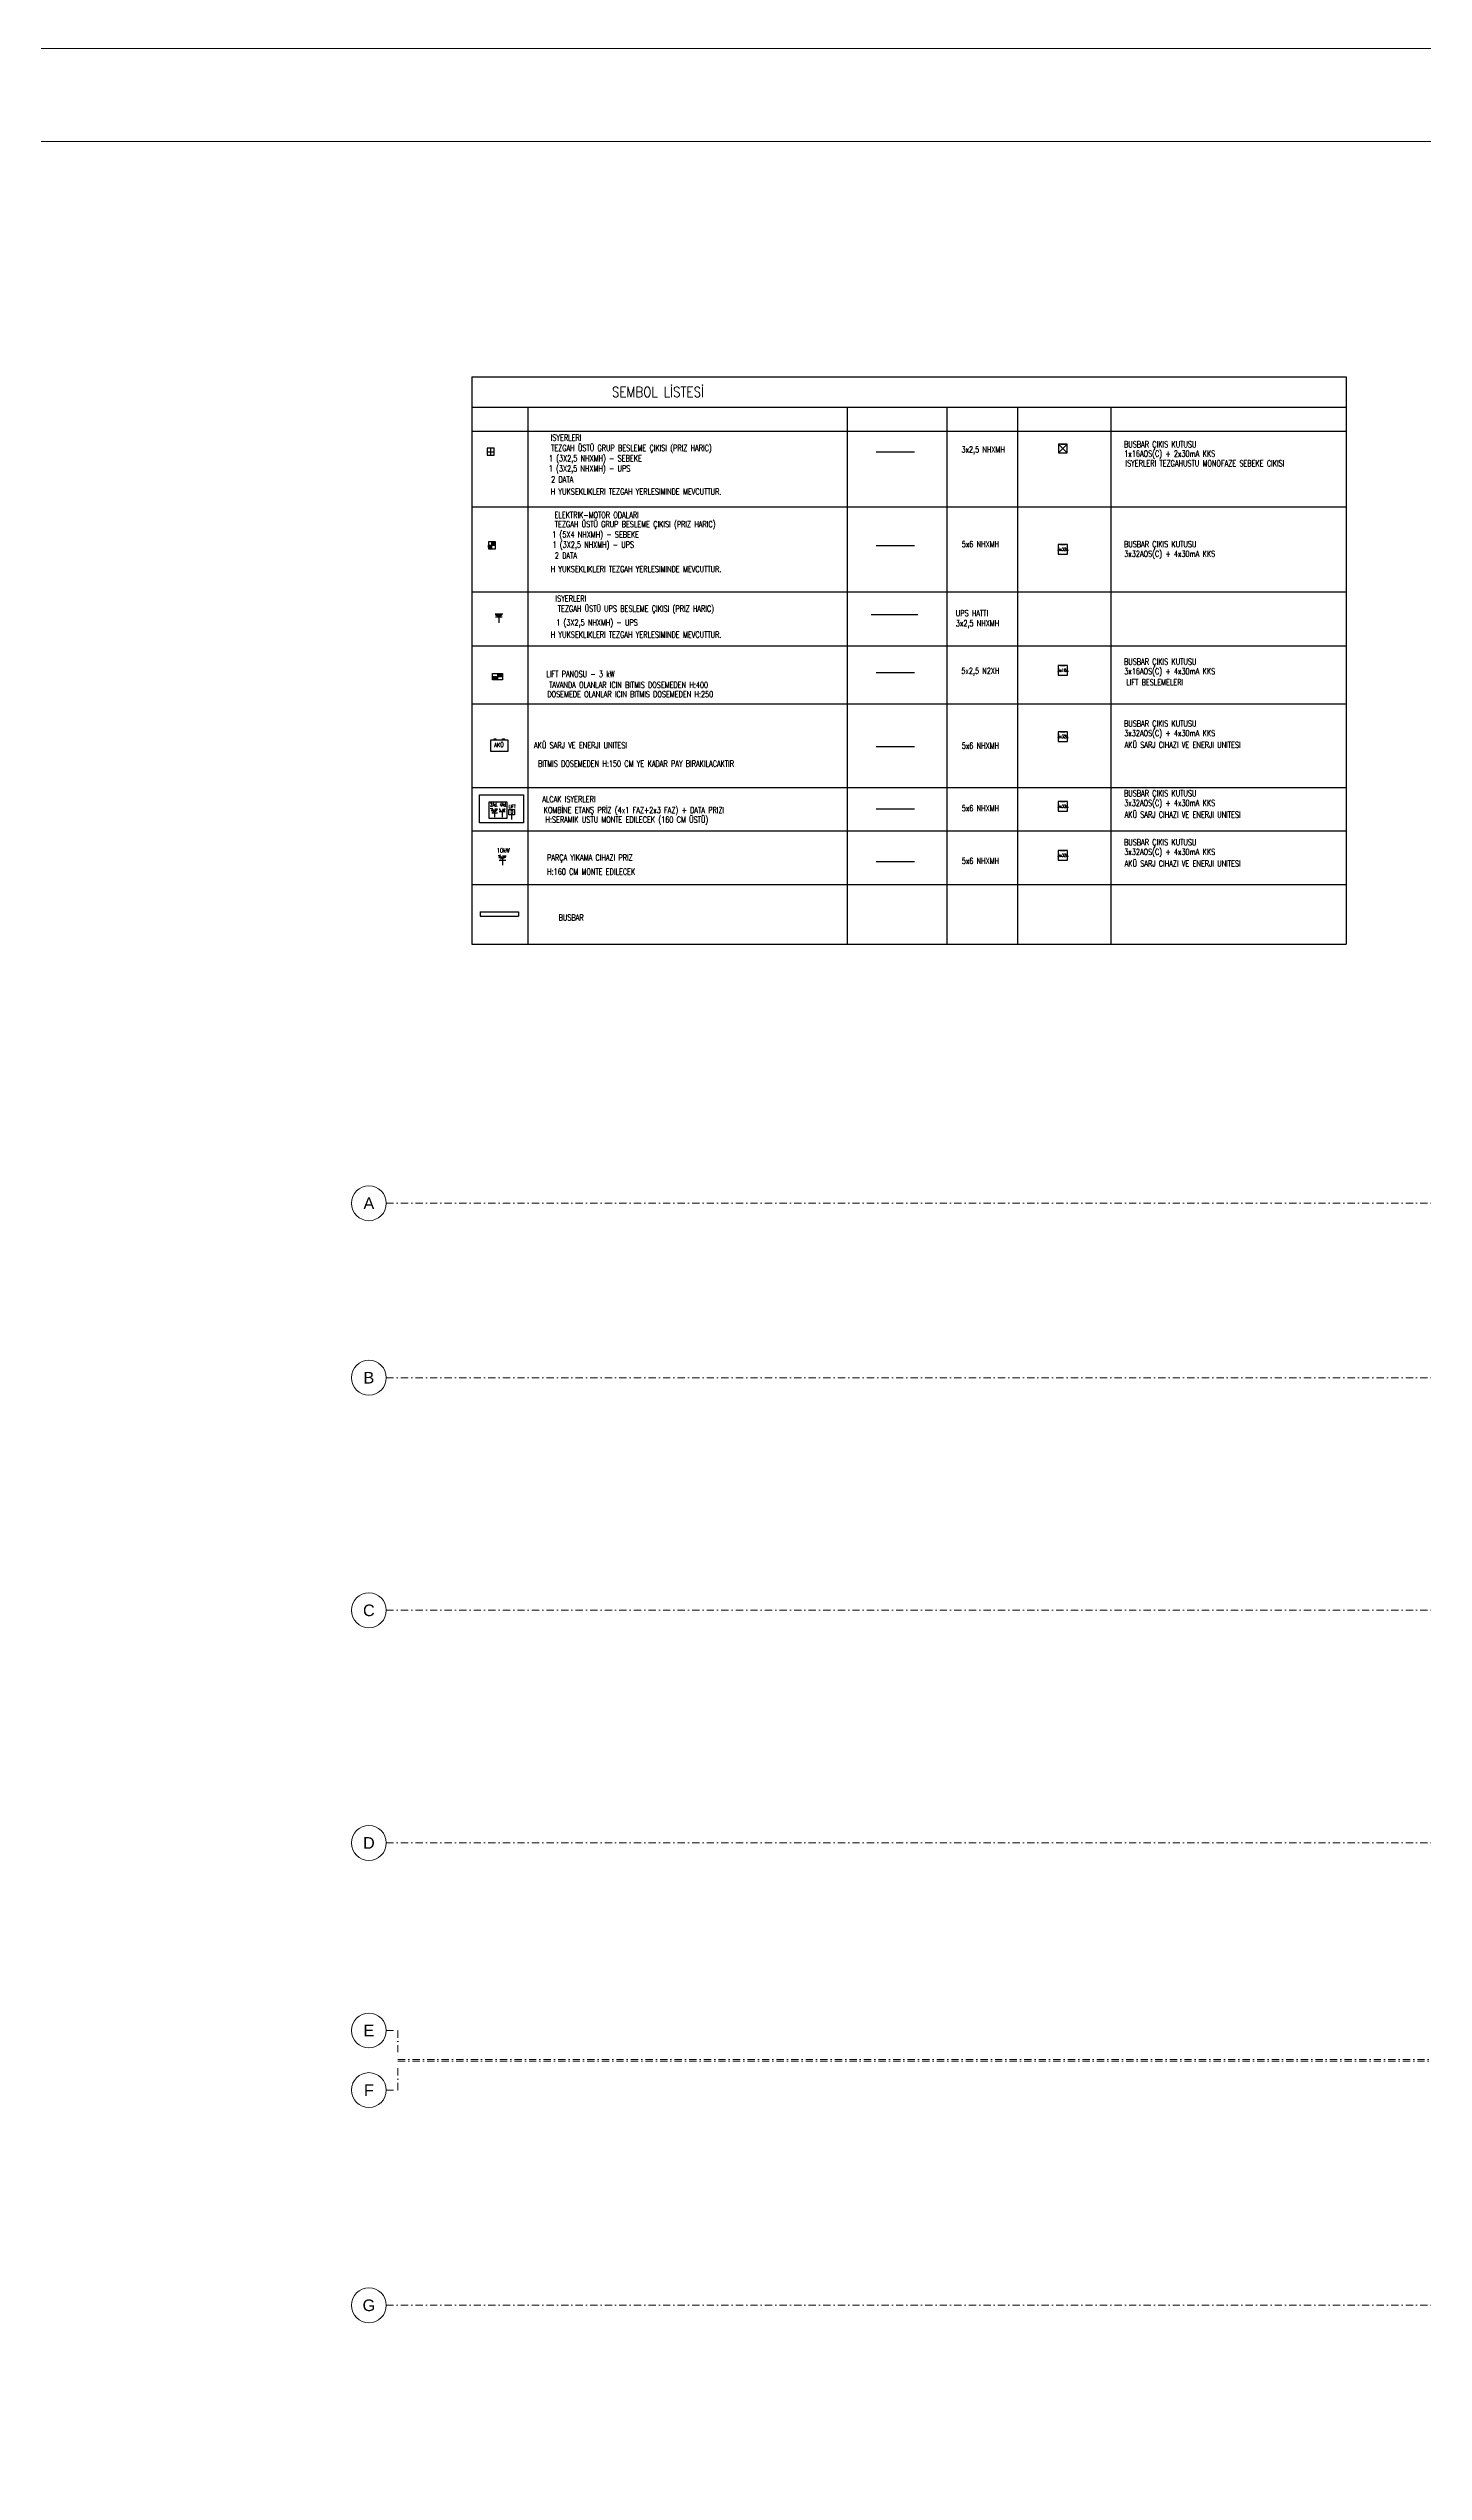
# Model space of a CAD drawing. Header units: metres. Extents: x -13194 to 152406, y -4219 to 19791.
# Drawn here: x 50890 to 55620, y 4268 to 12601 of the extents above; entities that cross this region are included whole.
import ezdxf
from ezdxf.enums import TextEntityAlignment as Align

# ---------------------------------------------------------------- set-up
doc = ezdxf.new("R2010")
doc.units = ezdxf.units.M
doc.header["$LTSCALE"] = 100
doc.header["$MEASUREMENT"] = 0
doc.linetypes.add('DASHDOT2', pattern=[0.5, 0.25, -0.125, 0, -0.125])
doc.layers.get('0').update_dxf_attribs({"color": 9, "lineweight": 9})
for name, color, linetype, lineweight in [('21', 9, 'Continuous', 9), ('24', 9, 'DASHDOT2', 9), ('40A', 9, 'Continuous', 9), ('E-BUSBAR', 7, 'Continuous', 30), ('E-DATA LIFT PRIZI', 7, 'Continuous', 30), ('E-DUVARA MONTE PRİZ KUTUSU', 7, 'Continuous', 30), ('E-EKİPMAN PANOSU', 7, 'Continuous', 30), ('E-KABLO', 7, 'Continuous', 30), ('E-KOMBİNE ETANŞ PRİZ (2x1 FAZ+4x3 FAZ)', 7, 'Continuous', 30), ('E-LINYE', 7, 'Continuous', 30), ('E-TRİFAZE ETANŞ PRİZ', 7, 'Continuous', 30), ('E-UPS PRİZ', 7, 'Continuous', 30), ('E-YAZI', 7, 'Continuous', 30)]:
    doc.layers.add(name, color=color, linetype=linetype, lineweight=lineweight)
doc.styles.add('Arial', font='arial.ttf', dxfattribs={"height": 2.5})
doc.styles.add('E-YAZI', font='txttw.shx')

# ---------------------------------------------------------------- blocks, each defined once
blk = doc.blocks.new('0_aks')
at = {"linetype": 'Continuous'}
blk.add_circle((0, 0), 3, dxfattribs=at)
at = {"style": 'Arial'}
blk.add_attdef('AKS', text='', height=2, dxfattribs=at).set_placement((0, 0), align=Align.MIDDLE_CENTER)
blk = doc.blocks.new('p-akslar_yeni')
at = {"layer": '24'}
for points in [[(2312, 55), (6415, 55)], [(2312, -545), (6415, -545)], [(2312, -1345), (6415, -1345)], [(2312, -2145), (6415, -2145)], [(2312, -2790), (2352, -2790), (2352, -2890), (6415, -2890)], [(2312, -2995), (2352, -2995), (2352, -2895), (6415, -2895)], [(2312, -3735), (6415, -3735)]]:
    blk.add_lwpolyline(points, dxfattribs=at)
at = {"layer": '21', "xscale": 20, "yscale": 20, "zscale": 20}
for p, values in [((2252, 55), {'AKS': 'A'}), ((2252, -545), {'AKS': 'B'}), ((2252, -1345), {'AKS': 'C'}), ((2252, -2145), {'AKS': 'D'}), ((2252, -2790), {'AKS': 'E'}), ((2252, -2995), {'AKS': 'F'}), ((2252, -3735), {'AKS': 'G'})]:
    blk.add_blockref('0_aks', p, dxfattribs=at).add_auto_attribs(values)
blk = doc.blocks.new('BUSBAR ÇIKIŞ')
at = {"layer": 'E-BUSBAR'}
for p, q in [((-15, 30), (15, 0)), ((-15, 0), (15, 30))]:
    blk.add_line(p, q, dxfattribs=at)
at = {"layer": 'E-BUSBAR', "color": 5}
blk.add_line((-7.5, 30), (7.5, 30), dxfattribs=at)
blk.add_line((-7.5, 30), (7.5, 30), dxfattribs=at)
blk.add_lwpolyline([(-15, 0), (15, 0), (15, 30), (-15, 30)], close=True, dxfattribs=at)
blk = doc.blocks.new('100_UPS PRİZ')
at = {"layer": 'E-UPS PRİZ', "color": 4}
for p, q in [((-1.22, 2.14), (1.28, 2.14)), ((0, 2.4), (0, 0))]:
    blk.add_line(p, q, dxfattribs=at)
at = {"layer": 'E-UPS PRİZ', "color": 4, "const_width": 1.2}
blk.add_lwpolyline([(-0.6, 3.58, 0.97398), (0.6, 3.58, 0.97398)], format="xyb", dxfattribs=at)
at = {"layer": 'E-UPS PRİZ', "color": 4}
blk.add_arc((0, 3.6), 1.2, 180.75513, 0.75513, dxfattribs=at)
blk = doc.blocks.new('E-1 TRIFAZE +1 MONOFAZE UPS+2 DATA')
at = {"layer": 'E-DUVARA MONTE PRİZ KUTUSU'}
h = blk.add_hatch(dxfattribs=at)
h.set_pattern_fill('ANSI31', color=30)
h.set_pattern_definition([(45, (-80359.58956, -61869.2512), (-0.08838834765, 0.08838834765), [])])
h.paths.add_polyline_path([(122, 0), (122, 122), (0, 122), (0, 0)])
h.paths.add_polyline_path([(0, -122), (0, 0), (-122, 0), (-122, -122)])
at = {"layer": 'E-DUVARA MONTE PRİZ KUTUSU', "color": 30}
for p, q in [((-122, 0), (122, 0)), ((0, -122), (0, 122))]:
    blk.add_line(p, q, dxfattribs=at)
blk.add_lwpolyline([(122, 122), (-122, 122), (-122, -122), (122, -122)], close=True, dxfattribs=at)
blk = doc.blocks.new('E-3X16A BUSBAR CIKIS KUTUSU')
at = {"layer": 'E-BUSBAR', "color": 30}
blk.add_line((-83, 162), (82, 162), dxfattribs=at)
blk.add_line((-83, 162), (82, 162), dxfattribs=at)
at = {"layer": 'E-BUSBAR', "color": 6}
blk.add_lwpolyline([(-166, -168), (164, -168), (164, 162), (-166, 162)], close=True, dxfattribs=at)
at = {"layer": 'E-BUSBAR', "color": 6, "style": 'E-YAZI', "width": 0.7}
blk.add_text('3x16A', height=105, dxfattribs=at).set_placement((0, 0), align=Align.MIDDLE)
blk = doc.blocks.new('E-3X32A BUSBAR CIKIS KUTUSU')
at = {"layer": 'E-BUSBAR', "color": 2}
blk.add_line((-83, 162), (82, 162), dxfattribs=at)
blk.add_line((-83, 162), (82, 162), dxfattribs=at)
blk.add_lwpolyline([(-166, -168), (164, -168), (164, 162), (-166, 162)], close=True, dxfattribs=at)
at = {"layer": 'E-BUSBAR', "color": 2, "style": 'E-YAZI', "width": 0.7}
blk.add_text('3x32A', height=105, dxfattribs=at).set_placement((0, 0), align=Align.MIDDLE)
blk = doc.blocks.new('10_DUVARA MONTE PRİZ KUTUSU')
at = {"layer": 'E-DUVARA MONTE PRİZ KUTUSU', "color": 4}
for p, q in [((24, 0), (-24, 0)), ((0, 24), (0, -24))]:
    blk.add_line(p, q, dxfattribs=at)
blk.add_lwpolyline([(-24, -24), (24, -24), (24, 24), (-24, 24)], close=True, dxfattribs=at)
blk = doc.blocks.new('100_EKİPMAN PANOSU')
at = {"layer": 'E-EKİPMAN PANOSU', "color": 4}
for p, q in [((-3.1, 3.9), (3.1, 3.9)), ((-3.1, 0), (-3.1, 3.9)), ((-3.1, 2), (3.1, 2)), ((3.1, 0), (-3.1, 0)), ((0, 3.9), (0, 0)), ((3.1, 3.9), (3.1, 0))]:
    blk.add_line(p, q, dxfattribs=at)
for points in [[(-3.1, 2), (0, 2), (-3.1, 0), (0, 0)], [(0, 3.9), (3.1, 3.9), (0, 2), (3.1, 2)]]:
    blk.add_solid(points, dxfattribs=at)
blk = doc.blocks.new('E-AKU SARJ VE ENERJI UNITESI')
at = {"layer": 'E-KOMBİNE ETANŞ PRİZ (2x1 FAZ+4x3 FAZ)', "color": 2}
for points in [[(-290, 399), (290, 399), (290, 0), (-290, 0)], [(-186, 434), (-122, 434), (-122, 399), (-186, 399)], [(108, 434), (172, 434), (172, 399), (108, 399)]]:
    blk.add_lwpolyline(points, close=True, dxfattribs=at)
at = {"layer": 'E-KOMBİNE ETANŞ PRİZ (2x1 FAZ+4x3 FAZ)', "color": 2, "style": 'E-YAZI', "width": 0.7}
blk.add_text('AKÜ', height=147, dxfattribs=at).set_placement((-16, 243), align=Align.MIDDLE)
blk = doc.blocks.new('100_TRİFAZE ETANŞ PRİZ')
at = {"layer": 'E-TRİFAZE ETANŞ PRİZ', "color": 4}
for p, q in [((1.22, 1.86), (-1.29, 1.86)), ((0, 2.54), (0, 0))]:
    blk.add_line(p, q, dxfattribs=at)
at = {"layer": 'E-TRİFAZE ETANŞ PRİZ', "color": 3}
for p, q in [((0.21, 3.17), (0.72, 2.16)), ((0.54, 3.34), (1.39, 2.67)), ((0.64, 3.76), (1.7, 3.6))]:
    blk.add_line(p, q, dxfattribs=at)
at = {"layer": 'E-TRİFAZE ETANŞ PRİZ', "color": 4, "const_width": 1.2}
blk.add_lwpolyline([(0, 3.14, -0.414214), (-0.61, 3.73)], format="xyb", dxfattribs=at)
at = {"layer": 'E-TRİFAZE ETANŞ PRİZ', "color": 4}
blk.add_arc((-0.01, 3.74), 1.2, 180.75513, 0.75513, dxfattribs=at)
blk = doc.blocks.new('E-KOMBİNE ETANŞ PRİZ (2x1 FAZ+4x3 FAZ)')
at = {"layer": 'E-KOMBİNE ETANŞ PRİZ (2x1 FAZ+4x3 FAZ)', "color": 3}
for p, q in [((-34, 70), (-54, 67)), ((-32, 64), (-47, 52)), ((-28, 60), (-36, 43))]:
    blk.add_line(p, q, dxfattribs=at)
at = {"layer": 'E-KOMBİNE ETANŞ PRİZ (2x1 FAZ+4x3 FAZ)', "color": 4}
for p, q in [((-42, 40), (-2, 40)), ((-23, 51), (-23, 10)), ((49, 46), (9, 46)), ((29, 50), (29, 10))]:
    blk.add_line(p, q, dxfattribs=at)
at = {"layer": 'E-KOMBİNE ETANŞ PRİZ (2x1 FAZ+4x3 FAZ)', "color": 3}
blk.add_lwpolyline([(-61, 116), (61, 116), (61, 0), (-61, 0)], close=True, dxfattribs=at)
at = {"layer": 'E-KOMBİNE ETANŞ PRİZ (2x1 FAZ+4x3 FAZ)', "color": 4, "const_width": 19.2}
for points in [[(-23, 60, 0.414214), (-13, 70)], [(29, 60, 0.414214), (39, 69)]]:
    blk.add_lwpolyline(points, format="xyb", dxfattribs=at)
at = {"layer": 'E-KOMBİNE ETANŞ PRİZ (2x1 FAZ+4x3 FAZ)', "color": 4}
for centre in [(-23, 70), (29, 70)]:
    blk.add_arc(centre, 19.2, 179.2449, 359.2449, dxfattribs=at)
at = {"layer": 'E-KOMBİNE ETANŞ PRİZ (2x1 FAZ+4x3 FAZ)', "color": 1, "style": 'E-YAZI', "width": 0.6}
for s, p in [('2Ad.', (-53, 84)), ('4Ad.', (12, 84))]:
    blk.add_text(s, height=24, dxfattribs=at).set_placement(p)
blk = doc.blocks.new('E-DATA LIFT PRIZI')
at = {"layer": 'E-DATA LIFT PRIZI', "color": 2}
blk.add_line((0, 0), (0, 42), dxfattribs=at)
blk.add_lwpolyline([(-25, 90), (25, 90), (25, 42), (-25, 42)], close=True, dxfattribs=at)
at = {"layer": 'E-DATA LIFT PRIZI', "color": 2, "style": 'E-YAZI', "width": 0.7}
blk.add_text('LIFT', height=30, dxfattribs=at).set_placement((-28, 104))
at = {"layer": 'E-DATA LIFT PRIZI', "color": 2, "style": 'E-YAZI'}
blk.add_text('D', height=25.6, dxfattribs=at).set_placement((-9, 55))

msp = doc.modelspace()

# ---------------------------------------------------------------- linework, layer by layer
at = {"layer": '40A'}
for points in [[(74159.3, -4218.6), (46159.3, -4218.6), (46159.3, 12601.4), (74159.3, 12601.4)], [(46479.3, 12281.4), (71999.5, 12281.4), (71999.5, -3898.6), (46479.3, -3898.6)]]:
    msp.add_lwpolyline(points, close=True, dxfattribs=at)
at = {"layer": 'E-BUSBAR', "color": 3}
for p, q in [((52375.3, 9632.7), (52507.3, 9632.7)), ((52375.3, 9632.7), (52375.3, 9617.7)), ((52375.3, 9617.7), (52507.3, 9617.7)), ((52507.3, 9632.7), (52507.3, 9617.7))]:
    msp.add_line(p, q, dxfattribs=at)
at = {"layer": 'E-KABLO', "color": 5}
msp.add_line((53737.7, 11213.8), (53869, 11213.8), dxfattribs=at)
at = {"layer": 'E-KABLO', "color": 2}
for p, q in [((53737.7, 10891.8), (53869, 10891.8)), ((53737.7, 10201.2), (53869, 10201.2)), ((53737.7, 9986.2), (53869, 9986.2)), ((53737.7, 9805), (53869, 9805))]:
    msp.add_line(p, q, dxfattribs=at)
at = {"layer": 'E-KABLO', "color": 6}
msp.add_line((53737.7, 10455.6), (53869, 10455.6), dxfattribs=at)
at = {"layer": 'E-KABLO'}
msp.add_lwpolyline([(52524.1, 10034.1), (52524.1, 9938.7), (52372.7, 9938.7), (52372.7, 10034.1)], close=True, dxfattribs=at)
at = {"layer": 'E-LINYE', "color": 4}
msp.add_line((53720.4, 10654.2), (53880.6, 10654.2), dxfattribs=at)
at = {"layer": 'E-YAZI', "color": 7}
for p, q in [((52346.5, 11471.8), (55354.1, 11471.8)), ((52346.5, 11471.8), (52346.5, 9520.7)), ((55354.1, 11471.8), (55354.1, 9520.7)), ((52346.5, 11368.1), (55354.1, 11368.1)), ((52539.5, 11368.1), (52539.5, 9520.7)), ((53637.5, 11368.1), (53637.5, 9520.7)), ((53980.7, 11368.1), (53980.7, 9520.7)), ((54223.6, 11368.1), (54223.6, 9520.7)), ((54544.4, 11367.8), (54544.4, 9520.7)), ((52346.5, 11285.3), (55354.1, 11285.3)), ((52346.5, 11025.3), (55354.1, 11025.3)), ((52346.5, 10732.7), (55354.1, 10732.7)), ((52346.5, 10547.2), (55354.1, 10547.2)), ((52346.5, 10347.2), (55354.1, 10347.2)), ((52346.5, 10060.2), (55354.1, 10060.2)), ((52346.5, 9911.2), (55354.1, 9911.2)), ((52346.5, 9726.2), (55354.1, 9726.2)), ((52346.5, 9520.7), (55354.1, 9520.7))]:
    msp.add_line(p, q, dxfattribs=at)

# ---------------------------------------------------------------- block references
at = {"layer": '24'}
msp.add_blockref('p-akslar_yeni', (49740.2, 8575), dxfattribs=at)
msp.add_blockref('p-akslar_yeni', (49740.2, 8575), dxfattribs=at)
at = {"layer": 'E-BUSBAR', "color": 4, "xscale": 0.1, "yscale": 0.1, "zscale": 0.1}
for name, p in [('E-3X32A BUSBAR CIKIS KUTUSU', (54379.6, 10879.3)), ('E-3X16A BUSBAR CIKIS KUTUSU', (54379.6, 10463.2)), ('E-3X32A BUSBAR CIKIS KUTUSU', (54379.6, 10235.2)), ('E-3X32A BUSBAR CIKIS KUTUSU', (54379.6, 9995.2)), ('E-3X32A BUSBAR CIKIS KUTUSU', (54379.6, 9826.9))]:
    msp.add_blockref(name, p, dxfattribs=at)
at = {"layer": 'E-DATA LIFT PRIZI', "color": 1, "xscale": 0.375, "yscale": 0.375, "zscale": 0.375}
msp.add_blockref('E-DATA LIFT PRIZI', (52483.5, 9950.1), dxfattribs=at)
at = {"layer": 'E-DUVARA MONTE PRİZ KUTUSU', "color": 3, "xscale": 0.5, "yscale": 0.5, "zscale": 0.5, "rotation": 180}
msp.add_blockref('10_DUVARA MONTE PRİZ KUTUSU', (52411.7, 11214.5), dxfattribs=at)
at = {"layer": 'E-DUVARA MONTE PRİZ KUTUSU', "color": 4, "xscale": 0.1, "yscale": 0.1, "zscale": 0.1}
msp.add_blockref('E-1 TRIFAZE +1 MONOFAZE UPS+2 DATA', (52415.5, 10893), dxfattribs=at)
at = {"layer": 'E-EKİPMAN PANOSU', "xscale": 5.600000000000001, "yscale": 5.600000000000001, "zscale": 5.600000000000001}
msp.add_blockref('100_EKİPMAN PANOSU', (52434.8, 10429.9), dxfattribs=at)
at = {"layer": 'E-KABLO', "color": 6}
msp.add_blockref('BUSBAR ÇIKIŞ', (54379.7, 11211), dxfattribs=at)
at = {"layer": 'E-KOMBİNE ETANŞ PRİZ (2x1 FAZ+4x3 FAZ)', "color": 4, "xscale": 0.1, "yscale": 0.1, "zscale": 0.1}
msp.add_blockref('E-AKU SARJ VE ENERJI UNITESI', (52441.3, 10183.3), dxfattribs=at)
at = {"layer": 'E-KOMBİNE ETANŞ PRİZ (2x1 FAZ+4x3 FAZ)', "color": 3, "xscale": 0.5, "yscale": 0.5, "zscale": 0.5}
msp.add_blockref('E-KOMBİNE ETANŞ PRİZ (2x1 FAZ+4x3 FAZ)', (52436.2, 9952.7), dxfattribs=at)
at = {"layer": 'E-TRİFAZE ETANŞ PRİZ', "xscale": -9.000000000000004, "yscale": 9.000000000000002, "zscale": 9}
msp.add_blockref('100_TRİFAZE ETANŞ PRİZ', (52451.8, 9792.9), dxfattribs=at)
at = {"layer": 'E-UPS PRİZ', "xscale": -9, "yscale": 9, "zscale": 9}
msp.add_blockref('100_UPS PRİZ', (52439.5, 10626.1), dxfattribs=at)

# ---------------------------------------------------------------- texts
at = {"layer": 'E-YAZI', "color": 7, "style": 'E-YAZI', "width": 0.85}
msp.add_text('SEMBOL LİSTESİ', height=35.2, dxfattribs=at).set_placement((52986.7, 11420), align=Align.MIDDLE_CENTER)
at = {"layer": 'E-YAZI', "color": 7, "style": 'E-YAZI', "width": 0.7}
for s, p in [('ISYERLERI', (52670.4, 11263.1)), ('BUSBAR ÇIKIS KUTUSU', (54714.6, 11236.9)), ('1 (3X2,5 NHXMH) - UPS', (52751.4, 11155.4)), ('1 (3X2,5 NHXMH) - SEBEKE', (52771.4, 11190.4)), ('TEZGAH ÜSTÜ GRUP BESLEME ÇIKISI (PRIZ HARIC)', (52895.4, 11226.1)), ('3x2,5 NHXMH', (54105.4, 11219)), ('1x16AOS(C) + 2x30mA KKS', (54747.3, 11206.3)), ('ISYERLERI TEZGAHUSTU MONOFAZE SEBEKE CIKISI', (54868.3, 11174.7)), ('2 DATA', (52657.4, 11119.4)), ('ELEKTRIK-MOTOR ODALARI', (52775.8, 10997)), ('1 (5X4 NHXMH) - SEBEKE', (52772.2, 10928.4)), ('TEZGAH ÜSTÜ GRUP BESLEME ÇIKISI (PRIZ HARIC)', (52908.2, 10964.1)), ('2 DATA', (52670.2, 10857.4)), ('1 (3X2,5 NHXMH) - UPS', (52764.2, 10893.4)), ('5x6 NHXMH', (54095.9, 10896.8)), ('BUSBAR ÇIKIS KUTUSU', (54714.6, 10893.7)), ('3x32AOS(C) + 4x30mA KKS', (54747.3, 10862.1)), ('ISYERLERI', (52687, 10709.7)), ('TEZGAH ÜSTÜ UPS BESLEME ÇIKISI (PRIZ HARIC)', (52910.9, 10673.4)), ('UPS HATTI', (54067, 10659.4)), ('1 (3X2,5 NHXMH) - UPS', (52776.9, 10625.7)), ('3x2,5 NHXMH', (54086, 10621.4)), ('BUSBAR ÇIKIS KUTUSU', (54714.6, 10489.7)), ('LIFT PANOSU - 3 kW', (52720.2, 10450.3)), ('5x2,5 N2XH', (54095.9, 10458)), ('3x16AOS(C) + 4x30mA KKS', (54747.3, 10458.1)), ('LIFT BESLEMELERI', (54695.6, 10421.7)), ('BUSBAR ÇIKIS KUTUSU', (54714.6, 10276.7)), ('3x32AOS(C) + 4x30mA KKS', (54747.3, 10245.1)), ('AKÜ SARJ VE ENERJI UNITESI', (52720.2, 10207.3)), ('5x6 NHXMH', (54095.9, 10203.6)), ('AKÜ SARJ CIHAZI VE ENERJI UNITESI', (54791.6, 10208.7)), ('ALCAK ISYERLERI', (52680.2, 10019.4)), ('BUSBAR ÇIKIS KUTUSU', (54714.6, 10036.7)), ('3x32AOS(C) + 4x30mA KKS', (54747.3, 10005.1)), ('5x6 NHXMH', (54095.9, 9988.6)), ('AKÜ SARJ CIHAZI VE ENERJI UNITESI', (54791.6, 9968.7)), ('BUSBAR ÇIKIS KUTUSU', (54714.6, 9868.5)), ('3x32AOS(C) + 4x30mA KKS', (54747.3, 9836.9)), ('PARÇA YIKAMA CIHAZI PRIZ', (52752.5, 9815.9)), ('5x6 NHXMH', (54095.9, 9807.4)), ('AKÜ SARJ CIHAZI VE ENERJI UNITESI', (54791.6, 9800.5)), ('BUSBAR', (52688, 9612.6))]:
    msp.add_text(s, height=21, dxfattribs=at).set_placement(p, align=Align.MIDDLE)
at = {"layer": 'E-YAZI', "color": 1, "style": 'E-YAZI', "width": 0.7}
for s, p in [('H YUKSEKLIKLERI TEZGAH YERLESIMINDE MEVCUTTUR.', (52911.4, 11077.4)), ('H YUKSEKLIKLERI TEZGAH YERLESIMINDE MEVCUTTUR.', (52911.4, 10810.9)), ('H YUKSEKLIKLERI TEZGAH YERLESIMINDE MEVCUTTUR.', (52911.4, 10585.3)), ('TAVANDA OLANLAR ICIN BITMIS DOSEMEDEN H:400 ', (52891.4, 10412.6)), ('DOSEMEDE OLANLAR ICIN BITMIS DOSEMEDEN H:250', (52891.4, 10380.6)), ('BITMIS DOSEMEDEN H:150 CM YE KADAR PAY BIRAKILACAKTIR', (52911.4, 10141.6)), ('H:SERAMIK USTU MONTE EDILECEK (160 CM ÜSTÜ)', (52879.6, 9948.2)), ('H:160 CM MONTE EDILECEK', (52757.1, 9770.3))]:
    msp.add_text(s, height=21, dxfattribs=at).set_placement(p, align=Align.MIDDLE)
at = {"layer": 'E-YAZI', "color": 7, "style": 'E-YAZI', "width": 0.7}
msp.add_text('KOMBİNE ETANŞ PRİZ (4x1 FAZ+2x3 FAZ) + DATA PRIZI', height=21, dxfattribs=at).set_placement((52593.4, 9971.7))
at = {"layer": 'E-YAZI', "color": 3, "style": 'E-YAZI', "width": 0.7}
msp.add_text('10kW', height=15, dxfattribs=at).set_placement((52432.3, 9835.7))

doc.saveas('drawing.dxf')
